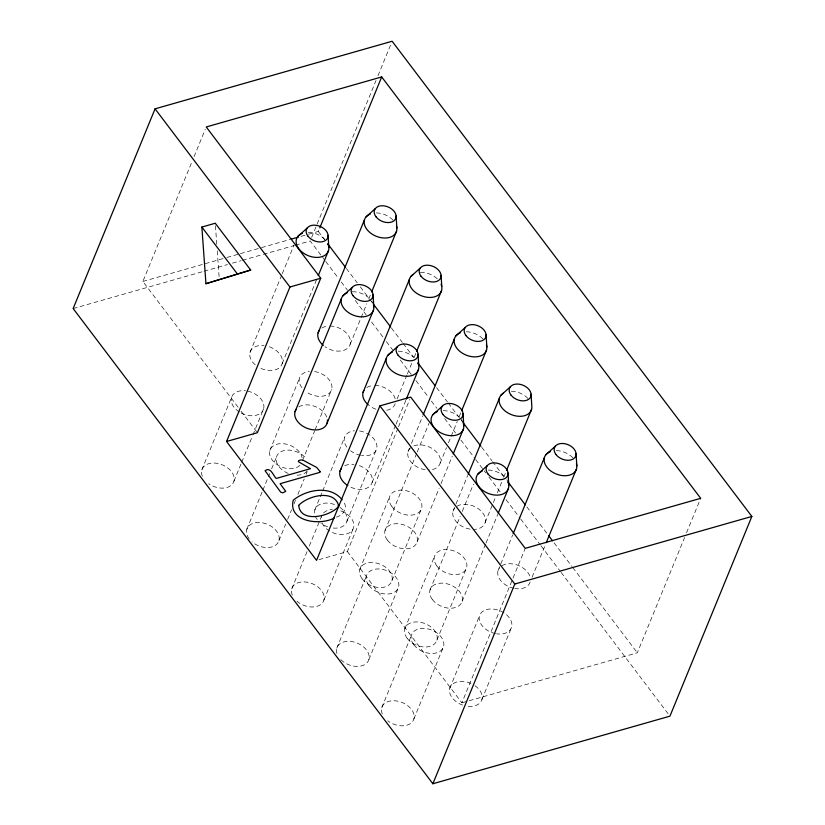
<?xml version="1.0" encoding="UTF-8"?>
<svg xmlns="http://www.w3.org/2000/svg" width="825" height="825" viewBox="0 0 825 825"><rect width="100%" height="100%" fill="white"/><g stroke="black" fill="none" stroke-linecap="round" stroke-linejoin="round"><path stroke-width="0.62" stroke-dasharray="4.12 3.09" d="M238.033 407.158L142.869 281.449L192.091 161.432M194.05 156.678L205.26 129.339M201.816 469.899L231.495 397.516A17.047 11.622 22.3 0 1 245.489 390.782M250.057 352.285L281.789 274.911M282.274 273.714L293.989 245.149M311.675 237.404L376.035 80.479M377.984 75.725L391.143 43.632M308.447 234.238L318.326 231.423L319.306 229.041M233.908 481.264L241.209 463.464M241.694 462.278L252.398 436.177M252.893 434.992L263.598 408.891A17.047 11.622 22.3 0 0 246.551 390.926M282.15 363.65L316.81 279.128M269.858 450.502L299.537 378.118M246.809 529.33L262.381 491.36M262.866 490.174L269.672 473.56M271.621 468.817L276.488 456.947M302.435 460.68L314.603 431.011M315.088 429.825L331.64 389.483M350.192 344.252L366.785 303.775M368.744 299.011L370.693 294.257M278.902 540.695L285.708 524.081M287.657 519.337L291.555 509.84M293.989 503.91L295.443 500.352M297.877 494.423L304.208 478.995M306.147 474.251L307.127 471.869M314.841 509.922L319.708 498.063M320.193 496.877L322.142 492.133M322.627 490.947L344.53 437.549M291.792 588.751L307.364 550.78M309.313 546.037L321.482 516.378A17.047 11.622 22.3 0 0 321.173 519.461M346.943 521.297L376.623 448.913M397.124 398.918L406.89 375.107M407.385 373.921L412.263 362.01M414.222 357.256L416.171 352.492M323.885 600.115L353.574 527.742M372.127 482.501L395.557 425.37M396.052 424.174L405.817 400.362M319.017 559.649L347.356 551.564L398.042 427.979M398.527 426.793L409.736 399.455M359.834 569.353L389.513 496.98M408.066 451.739L409.53 448.171M411.489 443.407L422.72 416.027M336.786 648.182L366.465 575.809M385.017 530.568L416.759 453.193M417.244 451.997L428.959 423.431M391.927 580.717L421.616 508.344M440.168 463.103L446.511 447.635M448.46 442.87L457.256 421.441M459.205 416.677L461.154 411.923M368.878 659.546L398.558 587.173M417.11 541.932L439.086 488.369M441.035 483.605L452.265 456.225M404.817 628.784L434.507 556.401M453.059 511.17L455.503 505.22M455.988 504.023L467.703 475.458M381.769 707.613L411.458 635.229M430.011 589.999L460.278 516.192M462.227 511.428L473.457 484.048M436.92 640.148L466.599 567.775M485.152 522.534L495.402 497.537M497.362 492.772L501.755 482.058M503.704 477.293L505.663 472.539M413.861 718.977L443.551 646.594M462.103 601.363L485.533 544.222M486.028 543.025L497.743 514.46M449.811 688.215L479.49 615.832M498.042 570.591L512.696 534.878M347.356 551.564L461.866 702.828L512.552 579.243M513.037 578.047L525.226 548.347M481.903 699.579L511.593 627.196M532.094 577.201L545.273 545.057M469.281 700.714L637.323 652.802L684.595 537.529M686.544 532.775L700.683 498.321M336.342 517.1C343.066 515.501 348.583 507.664 343.282 501.6M142.869 281.449L225.658 257.843M226.896 257.493L239.25 253.966M240.487 253.615L260.257 247.985M261.494 247.624L289.905 239.528M301.032 236.352L307.209 234.589M73.147 308.56L202.795 271.6M204.023 271.239L227.483 264.557M232.423 263.144L241.065 260.679M242.303 260.329L262.061 254.698M263.288 254.347L294.164 245.541M295.391 245.19L310.21 240.972L324.978 260.473M461.866 702.828L468.043 701.064M318.326 231.423L324.555 239.642M346.335 268.424L357.225 282.81M360.339 286.925L368.899 298.227M369.683 299.248L372.013 302.332M391.463 328.03L402.353 342.416M403.136 343.448L414.026 357.833M436.59 387.637L447.48 402.022M448.264 403.054L462.268 421.554M481.718 447.253L491.834 460.608M492.608 461.639L504.281 477.056M526.845 506.859L547.852 534.61M554.07 542.829L571.972 566.466M572.746 567.497L637.323 652.802M325.751 261.494L338.178 277.912M341.292 282.026L347.511 290.235M355.276 300.496L366.156 314.861M371.59 322.049L383.243 337.446M386.358 341.55L392.566 349.759M400.342 360.02L411.221 374.395M415.882 380.552L428.309 396.969M431.413 401.074L436.858 408.262M444.623 418.522L455.503 432.888M460.938 440.076L474.932 458.545M475.705 459.577L483.471 469.838M484.254 470.869L485.801 472.921M488.916 477.025L501.342 493.443M506.003 499.599L519.987 518.079M520.771 519.1L540.189 544.758M540.973 545.789L560.392 571.447M561.165 572.467L668.394 714.099M241.137 411.242L257.379 432.713M215.438 225.761L216.8 244.643M217.253 250.934L219.151 277.365M340.797 510.871A17.047 11.622 22.3 0 1 349.79 532.579A17.047 11.622 22.3 0 1 321.987 522.73M323.565 512.892A17.047 11.622 22.3 0 1 332.331 509.52M359.587 430.949A17.047 11.622 22.3 0 1 376.922 445.82A17.047 11.622 22.3 0 1 361.567 455.513M360.504 455.317A17.047 11.622 22.3 0 1 350.543 450.749M346.912 447.129A17.047 11.622 22.3 0 1 354.389 430.763M307.189 471.013A17.047 11.622 22.3 0 1 295.649 475.148M288.224 473.426A17.047 11.622 22.3 0 1 279.273 452.832A17.047 11.622 22.3 0 1 306.199 458.731M314.593 371.518A17.047 11.622 22.3 0 1 331.238 390.555A17.047 11.622 22.3 0 1 305.549 391.328M301.929 387.698A17.047 11.622 22.3 0 1 309.396 371.343M495.464 633.6A17.047 11.622 22.3 0 1 481.222 612.727A17.047 11.622 22.3 0 1 509.396 617.884A17.047 11.622 22.3 0 1 496.537 633.796M263.598 408.891A17.047 11.622 22.3 0 1 240.23 412.541M239.291 411.974A17.047 11.622 22.3 0 1 231.495 397.516M202.331 476.252A17.047 11.622 22.3 0 1 217.583 463.423A17.047 11.622 22.3 0 1 233.568 482.223A17.047 11.622 22.3 0 1 208.694 483.749M299.867 465.352A17.047 11.622 22.3 0 1 273.694 461.763A17.047 11.622 22.3 0 1 278.943 443.809A17.047 11.622 22.3 0 1 302.105 457.7M340.055 507.447A17.047 11.622 22.3 0 1 346.686 522.008A17.047 11.622 22.3 0 1 331.887 527.887M327.618 526.804A17.047 11.622 22.3 0 1 320.853 523.132M317.233 519.502A17.047 11.622 22.3 0 1 315.356 516.285M314.542 513.016A17.047 11.622 22.3 0 1 338.209 506.272M475.025 685.73A17.047 11.622 22.3 0 1 481.656 700.291A17.047 11.622 22.3 0 1 466.847 706.179M462.588 705.086A17.047 11.622 22.3 0 1 450.378 686.802A17.047 11.622 22.3 0 1 473.168 684.554M249.191 538.9A17.047 11.622 22.3 0 1 260.442 522.545A17.047 11.622 22.3 0 1 278.551 541.643A17.047 11.622 22.3 0 1 251.996 541.86M292.308 595.114A17.047 11.622 22.3 0 1 308.282 582.429A17.047 11.622 22.3 0 1 323.08 601.982A17.047 11.622 22.3 0 1 296.979 601.291M336.899 653.452A17.047 11.622 22.3 0 1 354.925 642.293A17.047 11.622 22.3 0 1 367.269 662.516A17.047 11.622 22.3 0 1 340.467 659.288M382.284 713.965A17.047 11.622 22.3 0 1 397.897 701.209A17.047 11.622 22.3 0 1 413.304 720.39A17.047 11.622 22.3 0 1 387.781 720.813M329.969 326.019A17.047 11.622 22.3 0 1 350.285 343.881A17.047 11.622 22.3 0 1 324.978 346.737M321.874 328.051A17.047 11.622 22.3 0 1 327.948 326.102M376.355 212.922A17.047 11.622 22.3 0 1 393.566 220.811M269.373 346.778A17.047 11.622 22.3 0 1 281.583 365.062A17.047 11.622 22.3 0 1 258.782 367.311M255.245 364.815A17.047 11.622 22.3 0 1 250.449 351.213A17.047 11.622 22.3 0 1 264.041 345.541M308.313 232.32A17.047 11.622 22.3 0 1 324.844 239.456M395.175 403.683A17.047 11.622 22.3 0 1 384.316 410.53M375.86 409.19A17.047 11.622 22.3 0 1 369.095 405.518M366.867 387.482A17.047 11.622 22.3 0 1 372.941 385.533M374.963 385.44A17.047 11.622 22.3 0 1 395.33 399.506M420.317 272.374A17.047 11.622 22.3 0 1 438.56 280.242M298.825 406.88A17.047 11.622 22.3 0 1 316.429 407.045A17.047 11.622 22.3 0 1 327.432 419.987M352.285 291.772A17.047 11.622 22.3 0 1 368.332 297.454M371.869 301.465A17.047 11.622 22.3 0 1 373.003 303.631M530.145 581.965A17.047 11.622 22.3 0 1 515.089 588.555M514.016 588.369A17.047 11.622 22.3 0 1 499.445 567.889M501.837 565.764A17.047 11.622 22.3 0 1 518.76 565.63A17.047 11.622 22.3 0 1 530.289 577.799M556.308 450.636A17.047 11.622 22.3 0 1 573.519 458.525M488.266 470.033A17.047 11.622 22.3 0 1 503.291 475.736M506.828 479.748A17.047 11.622 22.3 0 1 507.973 481.913M456.844 506.333A17.047 11.622 22.3 0 1 482.769 512.954A17.047 11.622 22.3 0 1 474.293 529.382M470.095 529.134A17.047 11.622 22.3 0 1 454.451 508.468M511.325 391.205A17.047 11.622 22.3 0 1 529.145 399.867M443.283 410.613A17.047 11.622 22.3 0 1 458.308 416.305M461.113 419.265A17.047 11.622 22.3 0 1 462.98 422.483M425.112 469.703A17.047 11.622 22.3 0 1 408.88 449.883A17.047 11.622 22.3 0 1 436.002 451.512A17.047 11.622 22.3 0 1 429.309 469.961M466.331 331.784A17.047 11.622 22.3 0 1 484.162 340.436M359.349 465.63A17.047 11.622 22.3 0 1 371.559 483.914A17.047 11.622 22.3 0 1 348.758 486.162M344.809 465.754A17.047 11.622 22.3 0 1 354.028 464.403M398.289 351.182A17.047 11.622 22.3 0 1 413.315 356.885M391.906 506.55A17.047 11.622 22.3 0 0 420.214 511.046A17.047 11.622 22.3 0 0 404.57 490.38A17.047 11.622 22.3 0 0 391.906 506.55M368.847 585.379A17.047 11.622 22.3 0 0 397.165 589.875A17.047 11.622 22.3 0 0 381.521 569.209A17.047 11.622 22.3 0 0 368.847 585.379M436.889 565.981A17.047 11.622 22.3 0 0 465.207 570.477A17.047 11.622 22.3 0 0 449.563 549.811A17.047 11.622 22.3 0 0 436.889 565.981M413.841 644.81A17.047 11.622 22.3 0 0 442.159 649.296A17.047 11.622 22.3 0 0 426.515 628.629A17.047 11.622 22.3 0 0 413.841 644.81M362.216 578.933A17.047 11.622 22.3 0 0 390.534 583.419A17.047 11.622 22.3 0 0 374.89 562.753A17.047 11.622 22.3 0 0 362.216 578.933M407.21 638.364A17.047 11.622 22.3 0 0 435.517 642.85A17.047 11.622 22.3 0 0 419.873 622.184A17.047 11.622 22.3 0 0 407.21 638.364M432.393 599.569A17.047 11.622 22.3 0 0 460.711 604.065A17.047 11.622 22.3 0 0 445.067 583.399A17.047 11.622 22.3 0 0 432.393 599.569M387.41 540.148A17.047 11.622 22.3 0 0 415.718 544.634A17.047 11.622 22.3 0 0 400.073 523.968A17.047 11.622 22.3 0 0 387.41 540.148"/><path stroke-width="1.24" d="M155.059 108.838L73.147 308.56L432.877 783.75L669.941 716.162L751.853 516.44L392.123 41.25L155.059 108.838L289.936 287.007L226.576 441.488L316.552 560.35L379.912 405.869L410.716 397.083L525.226 548.347L700.683 498.321L381.686 76.942L206.229 126.968L320.739 278.231L257.379 432.713L226.576 441.488M319.791 227.855L381.686 76.942M318.275 275.56L328.525 250.563M318.089 332.887L364.475 219.79M295.041 411.716L341.426 298.619M371.673 291.875L396.567 231.155M327.133 423.081L373.519 309.983M363.082 392.308L409.458 279.221M340.034 471.137L386.409 358.05M416.656 351.295L441.561 290.586M406.302 399.176L418.512 369.414M423.204 414.841L454.451 338.652M461.649 410.726L486.544 350.017M453.245 453.843L463.495 428.845M468.198 474.262L499.445 398.073M506.632 470.157L531.537 409.448M498.228 513.274L508.489 488.266M513.181 533.692L544.428 457.504M432.877 783.75L514.79 584.028L751.853 516.44M546.253 542.675L576.52 468.868M297.825 236.486L307.302 227.947M365.867 217.088L375.344 208.55M342.818 295.917L352.296 287.378M410.86 276.519L420.327 267.981M387.802 355.348L397.279 346.799M455.843 335.95L465.321 327.401M432.795 414.769L442.272 406.23M500.837 395.371L510.304 386.832M477.788 474.2L487.255 465.661M545.82 454.802L555.297 446.263M334.218 518.007C320.172 525.855 287.781 521.833 293.257 500.218C306.23 489.483 330.392 484.801 342.169 499.826M205.941 283.707L250.687 270.033L215.263 223.245L201.867 227.061L205.941 283.707L250.687 270.033M291.142 239.167L298.557 237.053M289.936 287.007L320.739 278.231M327.669 243.757L345.562 267.393M373.57 304.394L390.689 326.999M417.914 362.969L435.033 385.584M463.042 422.586L480.934 446.222M508.169 482.192L525.288 504.807M548.625 535.631L552.513 540.777M379.912 405.869L514.79 584.028M201.867 227.061L237.291 273.859M576.067 453.616L576.819 465.785M531.083 394.185L531.836 406.354A17.047 11.622 22.3 0 1 510.149 414.119A17.047 11.622 22.3 0 1 503.229 393.247M508.025 473.014L508.788 485.183M486.09 334.764L486.843 346.923M463.042 413.583L463.794 425.752M441.097 275.333L441.86 287.502A17.047 11.622 22.3 0 1 420.173 295.257A17.047 11.622 22.3 0 1 413.253 274.385M418.048 354.162L418.811 366.321A17.047 11.622 22.3 0 1 395.794 373.426A17.047 11.622 22.3 0 1 392.277 352.182M396.113 215.903L396.866 228.071M373.065 294.731L373.818 306.9M328.072 235.3L328.835 247.469M323.287 345.417A17.047 11.622 22.3 0 1 319.481 330.186M396.443 225.895A17.047 11.622 22.3 0 1 386.605 237.951A17.047 11.622 22.3 0 1 366.362 228.669A17.047 11.622 22.3 0 1 370.332 213.933M328.02 244.2A17.047 11.622 22.3 0 1 319.44 257.245A17.047 11.622 22.3 0 1 298.567 248.418A17.047 11.622 22.3 0 1 302.301 233.331M368.27 404.848A17.047 11.622 22.3 0 1 363.897 390.452M441.045 284.233A17.047 11.622 22.3 0 1 441.705 286.419M327.432 419.987A17.047 11.622 22.3 0 1 307.818 428.588A17.047 11.622 22.3 0 1 296.433 409.004M373.395 304.724A17.047 11.622 22.3 0 1 363.557 316.779A17.047 11.622 22.3 0 1 343.303 307.498A17.047 11.622 22.3 0 1 347.284 292.751M576.407 463.609A17.047 11.622 22.3 0 1 566.558 475.664A17.047 11.622 22.3 0 1 546.315 466.383A17.047 11.622 22.3 0 1 550.285 451.636M507.973 481.913A17.047 11.622 22.3 0 1 499.393 494.959A17.047 11.622 22.3 0 1 478.521 486.131A17.047 11.622 22.3 0 1 482.254 471.044M463.372 423.576A17.047 11.622 22.3 0 1 453.533 435.631A17.047 11.622 22.3 0 1 433.28 426.35A17.047 11.622 22.3 0 1 437.26 411.613M486.43 344.747A17.047 11.622 22.3 0 1 476.582 356.802A17.047 11.622 22.3 0 1 456.338 347.531A17.047 11.622 22.3 0 1 460.309 332.784M417.997 363.062A17.047 11.622 22.3 0 1 418.657 365.248M347.82 485.595A17.047 11.622 22.3 0 1 341.426 468.435M320.162 471.725L319.791 472.385L280.129 483.698L285.718 491.329L282.738 492.845L280.717 492.195L265.083 470.704C270.435 466.403 273.333 475.602 276.169 478.459L310.489 468.672L298.403 461.722L298.66 460.608L300.981 459.917L303.218 460.298L316.748 467.476L320.162 471.725M298.702 505.385C300.424 523.947 331.33 516.017 338.766 506.168C334.661 488.617 307.55 495.773 298.702 505.385M307.962 236.177A11.426 7.786 22.3 0 0 326.937 239.188A11.426 7.786 22.3 0 0 316.46 225.338A11.426 7.786 22.3 0 0 307.962 236.177M376.004 216.779A11.426 7.786 22.3 0 0 394.979 219.79A11.426 7.786 22.3 0 0 384.491 205.941A11.426 7.786 22.3 0 0 376.004 216.779M352.956 295.608A11.426 7.786 22.3 0 0 371.931 298.609A11.426 7.786 22.3 0 0 361.443 284.769A11.426 7.786 22.3 0 0 352.956 295.608M420.998 276.21A11.426 7.786 22.3 0 0 439.962 279.211A11.426 7.786 22.3 0 0 429.485 265.372A11.426 7.786 22.3 0 0 420.998 276.21M487.926 473.89A11.426 7.786 22.3 0 0 506.89 476.902A11.426 7.786 22.3 0 0 496.413 463.052A11.426 7.786 22.3 0 0 487.926 473.89M555.957 454.493A11.426 7.786 22.3 0 0 574.932 457.493A11.426 7.786 22.3 0 0 564.455 443.654A11.426 7.786 22.3 0 0 555.957 454.493M442.932 414.459A11.426 7.786 22.3 0 0 461.907 417.471A11.426 7.786 22.3 0 0 451.419 403.621A11.426 7.786 22.3 0 0 442.932 414.459M510.974 395.062A11.426 7.786 22.3 0 0 529.949 398.073A11.426 7.786 22.3 0 0 519.461 384.223A11.426 7.786 22.3 0 0 510.974 395.062M397.949 355.028A11.426 7.786 22.3 0 0 416.914 358.04A11.426 7.786 22.3 0 0 406.436 344.19A11.426 7.786 22.3 0 0 397.949 355.028M465.981 335.631A11.426 7.786 22.3 0 0 484.956 338.642A11.426 7.786 22.3 0 0 474.468 324.792A11.426 7.786 22.3 0 0 465.981 335.631"/></g></svg>
